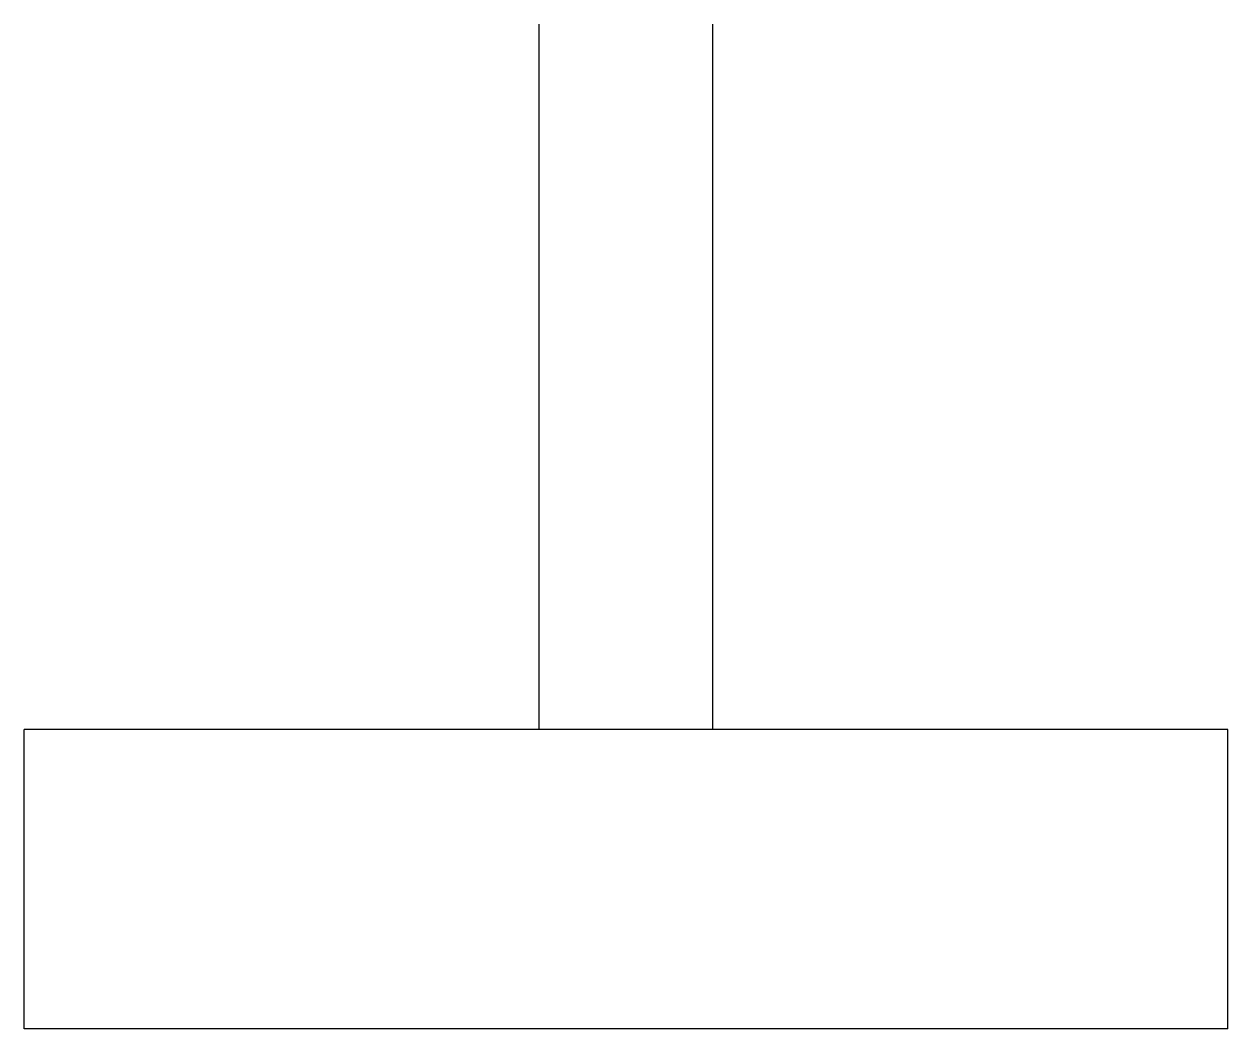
# Model space of a CAD drawing. Header units: millimetres. Extents: x -3.4154 to -3.3654, y 8.382 to 8.4237.
import ezdxf

# ---------------------------------------------------------------- set-up
doc = ezdxf.new("R2010")
doc.units = ezdxf.units.MM
doc.header["$LTSCALE"] = 0.05

msp = doc.modelspace()

# ---------------------------------------------------------------- linework, layer by layer
for p, q in [((-3.393976, 8.394441), (-3.393976, 8.423727)), ((-3.386766, 8.394441), (-3.386766, 8.423727)), ((-3.365371, 8.394441), (-3.415371, 8.394441)), ((-3.415371, 8.382007), (-3.415371, 8.394441)), ((-3.365371, 8.394441), (-3.415371, 8.394441)), ((-3.365371, 8.382007), (-3.365371, 8.394441)), ((-3.365371, 8.382007), (-3.415371, 8.382007))]:
    msp.add_line(p, q)

doc.saveas('drawing.dxf')
